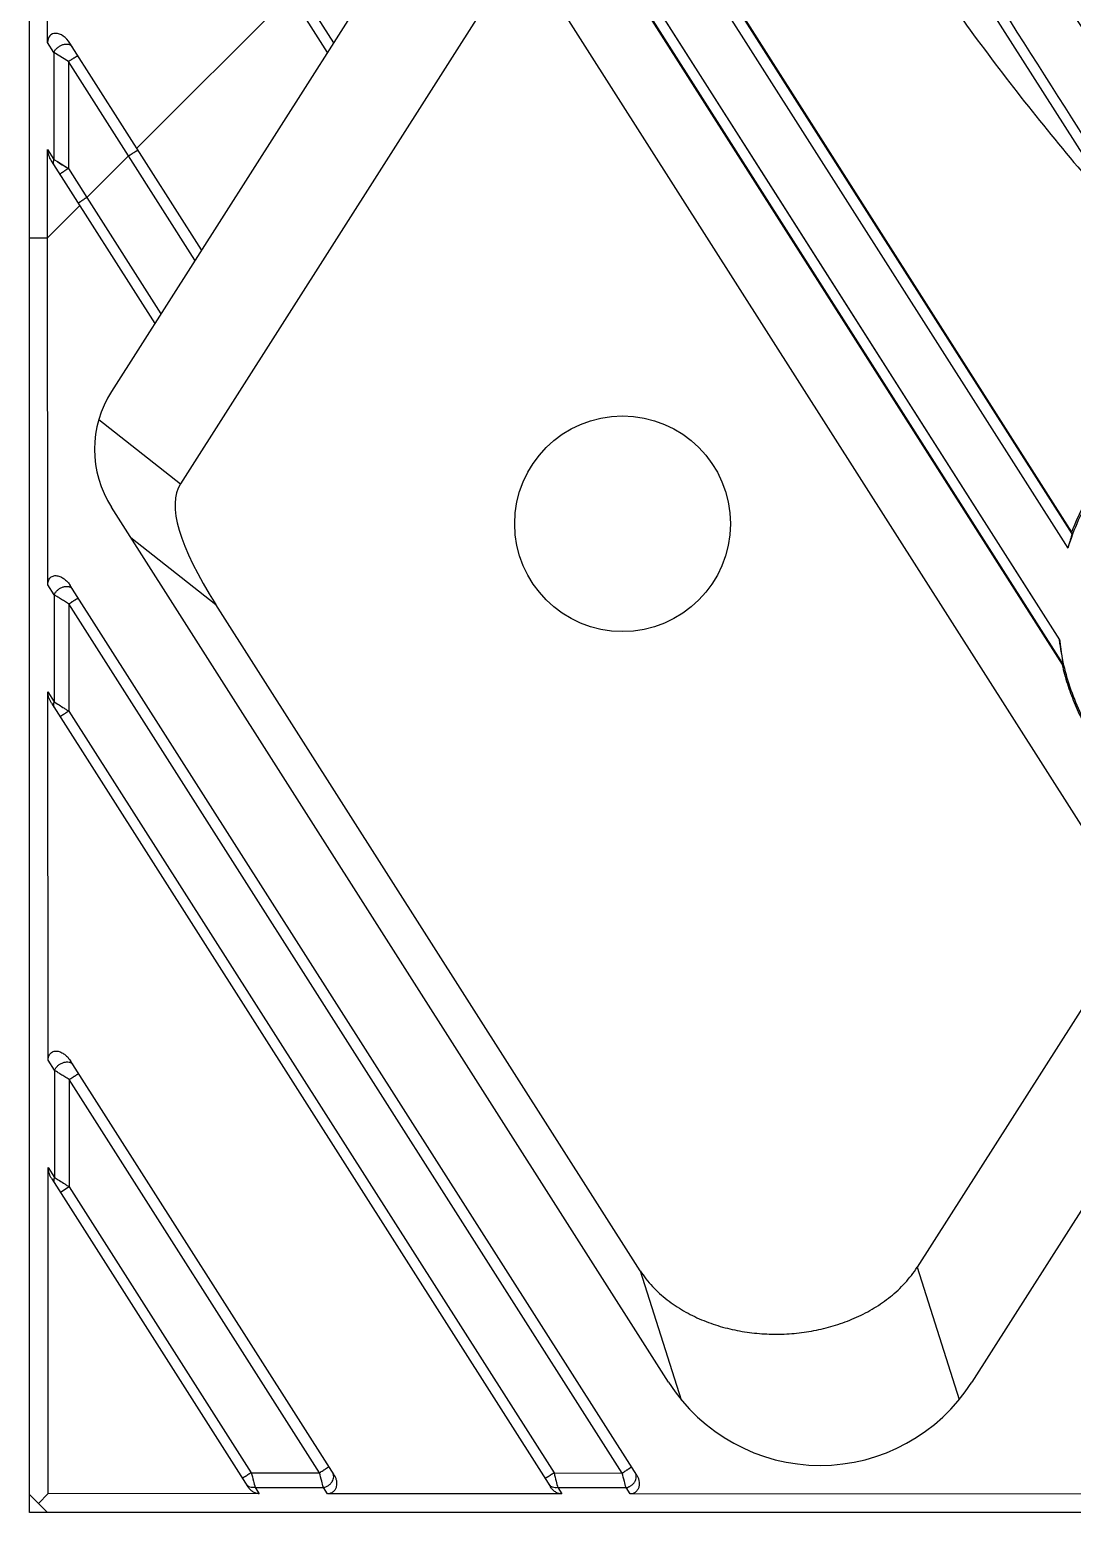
# Model space of a CAD drawing. Header units: millimetres. Extents: x 3299 to 14264, y 1863 to 5555.
# Drawn here: x 4446.33 to 4475.34, y 2501.52 to 2542.77 of the extents above; entities that cross this region are included whole.
import ezdxf

# ---------------------------------------------------------------- set-up
doc = ezdxf.new("R2010")
doc.units = ezdxf.units.MM
doc.layers.add('02___PRT_ALL_AXES', color=7, linetype='Continuous')

msp = doc.modelspace()

# ---------------------------------------------------------------- linework, layer by layer
at = {"color": 7, "linetype": 'Continuous'}
for p, q in [((4446.32578, 2501.52311), (4446.32578, 2839.02311)), ((4446.92587, 2584.34286), (4479.81342, 2532.71975)), ((4446.82516, 2542.40814), (4446.82516, 2554.50567)), ((4446.92587, 2554.19208), (4454.60879, 2542.13231)), ((4460.79648, 2550.97511), (4475.21807, 2528.34184)), ((4461.0453, 2551.19896), (4475.32325, 2528.78705)), ((4461.06314, 2551.13627), (4475.32765, 2528.74507)), ((4459.69993, 2549.788), (4474.98824, 2525.79448)), ((4459.45189, 2549.60555), (4475.05913, 2525.10711)), ((4459.46246, 2549.62804), (4475.07855, 2525.11521)), ((4457.82573, 2547.18189), (4448.60312, 2532.70529)), ((4458.66912, 2547.18189), (4478.82583, 2515.54219)), ((4460.02596, 2545.05208), (4450.52207, 2530.13397)), ((4453.78368, 2543.96231), (4454.77925, 2542.39988)), ((4465.57563, 2544.05296), (4475.32765, 2528.74507)), ((4449.31204, 2539.4657), (4453.58527, 2543.73893)), ((4447.00013, 2542.13348), (4446.82516, 2542.40814)), ((4451.11101, 2536.64189), (4447.4477, 2542.39214)), ((4447.00013, 2542.13348), (4447.00013, 2539.15563)), ((4447.4029, 2541.88059), (4447.00013, 2542.13348)), ((4449.07589, 2539.25452), (4447.4029, 2541.88059)), ((4447.4029, 2541.88059), (4447.4029, 2538.90274)), ((4446.82516, 2539.43028), (4447.00013, 2539.15563)), ((4446.82516, 2536.97882), (4446.82516, 2539.43028)), ((4446.92587, 2539.11669), (4449.80675, 2534.59462)), ((4447.00013, 2539.15563), (4447.0977, 2539.09438)), ((4447.0977, 2539.09438), (4447.4029, 2538.90274)), ((4447.91705, 2538.09568), (4449.07589, 2539.25452)), ((4450.92585, 2536.35125), (4449.07589, 2539.25452)), ((4447.4029, 2538.90274), (4447.91705, 2538.09568)), ((4466.87621, 2538.52551), (4474.98824, 2525.79448)), ((4447.91705, 2538.09568), (4449.97732, 2534.86236)), ((4446.82516, 2536.97882), (4447.71864, 2537.8723)), ((4446.32578, 2536.97882), (4446.82516, 2536.97882)), ((4446.83084, 2527.3238), (4446.82516, 2536.97882)), ((4448.24887, 2531.91808), (4450.52207, 2530.13397)), ((4464.10882, 2505.14241), (4448.60312, 2529.48149)), ((4449.13896, 2528.64039), (4451.51034, 2526.77923)), ((4447.00656, 2527.04792), (4446.83084, 2527.3238)), ((4447.00656, 2527.04792), (4447.00851, 2524.06704)), ((4463.21847, 2502.5616), (4447.45271, 2527.30889)), ((4462.81636, 2502.61705), (4447.412, 2526.79223)), ((4447.412, 2526.79223), (4447.41463, 2523.81062)), ((4463.31758, 2508.24556), (4451.51034, 2526.77923)), ((4475.07855, 2525.11521), (4475.05913, 2525.10711)), ((4446.83259, 2524.34322), (4447.00851, 2524.06704)), ((4446.83865, 2514.09746), (4446.83259, 2524.34322)), ((4446.93334, 2524.02958), (4460.82229, 2502.22829)), ((4447.00851, 2524.06704), (4447.10726, 2524.00437)), ((4447.41463, 2523.81062), (4460.91805, 2502.61872)), ((4477.21845, 2518.06528), (4471.02382, 2508.34166)), ((4478.82583, 2515.00489), (4472.54274, 2505.14241)), ((4447.01522, 2513.82024), (4446.83865, 2514.09746)), ((4447.01522, 2513.82024), (4447.01718, 2510.83935)), ((4454.79688, 2502.56661), (4447.45949, 2514.08401)), ((4454.3926, 2502.62445), (4447.42364, 2513.56135)), ((4447.42364, 2513.56135), (4447.42626, 2510.57975)), ((4446.84041, 2511.11686), (4447.01718, 2510.83935)), ((4446.84578, 2502.04311), (4446.84041, 2511.11686)), ((4446.9411, 2510.80318), (4452.4012, 2502.23253)), ((4447.42626, 2510.57975), (4447.18244, 2510.42435)), ((4447.42626, 2510.57975), (4452.49429, 2502.62612)), ((4463.31758, 2508.24556), (4464.46066, 2504.65702)), ((4471.02382, 2508.34166), (4472.19566, 2504.66283)), ((4452.49429, 2502.62612), (4454.3926, 2502.62445)), ((4452.60158, 2502.21649), (4452.71431, 2502.03964)), ((4452.60158, 2502.21649), (4454.4996, 2502.21525)), ((4454.61225, 2502.03851), (4454.4996, 2502.21525)), ((4460.91805, 2502.61872), (4462.81636, 2502.61705)), ((4446.32578, 2502.02311), (4446.82578, 2501.52311)), ((4446.84577, 2502.04311), (4446.57578, 2501.77311)), ((4452.71431, 2502.03964), (4446.84578, 2502.04311)), ((4461.13642, 2502.03465), (4454.61225, 2502.03851)), ((4461.02403, 2502.21098), (4461.13642, 2502.03465)), ((4461.02403, 2502.21098), (4462.92205, 2502.20974)), ((4463.03436, 2502.03353), (4462.92205, 2502.20974)), ((4480.35301, 2502.02333), (4463.03436, 2502.03353)), ((5046.32578, 2501.52311), (4446.32578, 2501.52311))]:
    msp.add_line(p, q, dxfattribs=at)
for points in [[(4459.69993, 2549.788), (4463.28775, 2544.15725), (4466.87621, 2538.52551)], [(4463.11589, 2543.89318), (4470.70414, 2531.98178), (4475.07855, 2525.11521)], [(4447.0977, 2539.09438), (4447.15974, 2539.05542), (4447.23211, 2539.00998), (4447.31382, 2538.95868), (4447.4029, 2538.90274)]]:
    msp.add_lwpolyline(points, dxfattribs=at)
for centre, radius, start, end in [((4451.13329, 2531.09339), 3, 147.5, 212.5), ((4489.57636, 2530.2585), 14.32886, 185.894152, 186.062929), ((4468.32578, 2507.8289), 5, 212.5, 327.5)]:
    msp.add_arc(centre, radius, start, end, dxfattribs=at)
for centre, major_axis, ratio, start_param, end_param in [((4447.18679, 2542.24334), (-0.26405, 0.38448), 0.64265079, -1.62453587, 0.75222803), ((4447.18679, 2539.26549), (-0.26405, 0.38448), 0.64265079, 0.75222803, 1.51705679), ((4474.60647, 2511.33396), (24.03776, -18.86586), 0.16362824, -3.12547421, -2.70606347)]:
    msp.add_ellipse(centre, major_axis=major_axis, ratio=ratio, start_param=start_param, end_param=end_param, dxfattribs=at)
for points, knots in [([(4465.09683, 2555.25049), (4465.28674, 2554.84725), (4465.67394, 2554.04418), (4466.17538, 2553.04894), (4466.58647, 2552.25784), (4467.00401, 2551.47012), (4467.53817, 2550.49201), (4468.19923, 2549.32945), (4468.88075, 2548.17874), (4469.5826, 2547.04029), (4470.54545, 2545.53938), (4471.79991, 2543.69635), (4473.38629, 2541.54211), (4475.0527, 2539.44912), (4476.2164, 2538.09732), (4476.81086, 2537.43282)], [0, 0, 0, 0, 0.06249272, 0.12499042, 0.15624029, 0.1874899, 0.24998764, 0.31248553, 0.37498523, 0.43748614, 0.49998769, 0.62498751, 0.74998998, 0.8749941, 1, 1, 1, 1]), ([(4465.80096, 2555.25049), (4467.8321, 2552.06339), (4471.89452, 2545.68855), (4475.95623, 2539.31327), (4477.98708, 2536.12526)], [0, 0, 0, 0, 0.49995937, 1, 1, 1, 1]), ([(4481.97932, 2532.83799), (4479.59968, 2536.57392), (4474.84025, 2544.04511), (4470.07963, 2551.51555), (4467.69933, 2555.25049)], [0, 0, 0, 0, 0.50002722, 1, 1, 1, 1]), ([(4447.00013, 2542.13348), (4447.01035, 2542.15775), (4447.03902, 2542.20534), (4447.09788, 2542.26666), (4447.16994, 2542.31685), (4447.23701, 2542.34634), (4447.29191, 2542.3606), (4447.3436, 2542.36786), (4447.39378, 2542.36573), (4447.43871, 2542.3525), (4447.46754, 2542.33794), (4447.49175, 2542.31874), (4447.50448, 2542.30301), (4447.50979, 2542.29467)], [0, 0, 0, 0, 0.12675835, 0.26420898, 0.40655253, 0.54689804, 0.61434886, 0.67900655, 0.79793439, 0.85228833, 0.90352245, 0.95241883, 1, 1, 1, 1]), ([(4447.4029, 2541.88059), (4447.41983, 2541.89141), (4447.45322, 2541.9126), (4447.49454, 2541.93852), (4447.52637, 2541.95829), (4447.54873, 2541.97206), (4447.56976, 2541.98491), (4447.58925, 2541.9967), (4447.60699, 2542.00732), (4447.62282, 2542.01665), (4447.63656, 2542.0246), (4447.64808, 2542.0311), (4447.65625, 2542.03554), (4447.6616, 2542.03829), (4447.66468, 2542.03979), (4447.66711, 2542.04089), (4447.66898, 2542.04159), (4447.67007, 2542.04193), (4447.6708, 2542.04194), (4447.6709, 2542.04178)], [0, 0, 0, 0, 0.19250708, 0.37890186, 0.46738301, 0.55154678, 0.6305336, 0.70352285, 0.7697932, 0.82865777, 0.87954052, 0.92191542, 0.95536657, 0.96864593, 0.97957816, 0.98814468, 0.99434772, 0.99822102, 1, 1, 1, 1]), ([(4449.07589, 2539.25452), (4449.09283, 2539.26534), (4449.12621, 2539.28653), (4449.16753, 2539.31245), (4449.19937, 2539.33222), (4449.22172, 2539.34599), (4449.24275, 2539.35884), (4449.26224, 2539.37063), (4449.27999, 2539.38125), (4449.29581, 2539.39058), (4449.30955, 2539.39853), (4449.32107, 2539.40503), (4449.32924, 2539.40946), (4449.33459, 2539.41222), (4449.33768, 2539.41372), (4449.3401, 2539.41482), (4449.34197, 2539.41552), (4449.34306, 2539.41586), (4449.34379, 2539.41587), (4449.34389, 2539.41571)], [0, 0, 0, 0, 0.19250708, 0.37890185, 0.46738299, 0.55154676, 0.63053358, 0.70352282, 0.76979317, 0.82865773, 0.87954049, 0.92191538, 0.95536654, 0.9686459, 0.97957813, 0.98814465, 0.99434769, 0.99822101, 1, 1, 1, 1]), ([(4447.00013, 2539.15563), (4446.99413, 2539.14138), (4446.98491, 2539.11288), (4446.98038, 2539.06972), (4446.9861, 2539.02935), (4446.99691, 2539.00519), (4447.00376, 2538.99444)], [0, 0, 0, 0, 0.27717679, 0.53306124, 0.77150597, 1, 1, 1, 1]), ([(4447.4029, 2538.90274), (4447.38697, 2538.89257), (4447.35588, 2538.8726), (4447.311, 2538.84344), (4447.2758, 2538.82026), (4447.24999, 2538.80305), (4447.23278, 2538.79147), (4447.21727, 2538.78091), (4447.20358, 2538.77146), (4447.19184, 2538.76321), (4447.18217, 2538.75624), (4447.17545, 2538.75122), (4447.17119, 2538.74788), (4447.16881, 2538.74592), (4447.167, 2538.74435), (4447.16573, 2538.74308), (4447.16504, 2538.7423), (4447.16477, 2538.74169), (4447.16487, 2538.74155)], [0, 0, 0, 0, 0.19696546, 0.3852133, 0.55781095, 0.63628264, 0.70854637, 0.77396153, 0.83191912, 0.88191042, 0.92347203, 0.95623913, 0.96923805, 0.97993792, 0.98832402, 0.99440175, 0.99821037, 1, 1, 1, 1]), ([(4447.91705, 2538.09568), (4447.90113, 2538.08551), (4447.87003, 2538.06554), (4447.82515, 2538.03638), (4447.78995, 2538.0132), (4447.76414, 2537.99599), (4447.74693, 2537.98441), (4447.73142, 2537.97385), (4447.71773, 2537.9644), (4447.706, 2537.95615), (4447.69632, 2537.94918), (4447.6896, 2537.94417), (4447.68534, 2537.94083), (4447.68296, 2537.93887), (4447.68115, 2537.93729), (4447.67988, 2537.93602), (4447.67919, 2537.93524), (4447.67892, 2537.93464), (4447.67902, 2537.93449)], [0, 0, 0, 0, 0.19696546, 0.3852133, 0.55781095, 0.63628264, 0.70854637, 0.77396153, 0.83191912, 0.88191042, 0.92347203, 0.95623913, 0.96923805, 0.97993792, 0.98832402, 0.99440175, 0.99821037, 1, 1, 1, 1]), ([(4479.80299, 2532.73612), (4479.55155, 2532.67517), (4479.05556, 2532.52263), (4478.34513, 2532.20571), (4477.67815, 2531.80522), (4477.06451, 2531.32706), (4476.51318, 2530.77824), (4476.03224, 2530.16677), (4475.62876, 2529.50174), (4475.41524, 2529.02884), (4475.32325, 2528.78705)], [0, 0, 0, 0, 0.12501583, 0.2500196, 0.37501949, 0.50001467, 0.62500819, 0.75000275, 0.87499746, 1, 1, 1, 1]), ([(4479.81922, 2532.69509), (4479.55084, 2532.6303), (4479.02191, 2532.46556), (4478.26785, 2532.1177), (4477.56525, 2531.67486), (4476.92616, 2531.14457), (4476.36134, 2530.53579), (4475.88034, 2529.85878), (4475.49133, 2529.12517), (4475.2976, 2528.6062), (4475.21807, 2528.34184)], [0, 0, 0, 0, 0.12501758, 0.25002182, 0.37501932, 0.50001301, 0.62500559, 0.74999956, 0.8749957, 1, 1, 1, 1]), ([(4475.32765, 2528.74507), (4475.32778, 2528.74382), (4475.32784, 2528.74096), (4475.32741, 2528.73393), (4475.32579, 2528.72284), (4475.32268, 2528.70705), (4475.31834, 2528.68819), (4475.31294, 2528.66669), (4475.30419, 2528.63378), (4475.29147, 2528.58864), (4475.27462, 2528.5309), (4475.2564, 2528.46959), (4475.23741, 2528.40619), (4475.22455, 2528.36338), (4475.21807, 2528.34184)], [0, 0, 0, 0, 0.00901035, 0.02047365, 0.05049634, 0.0892947, 0.13586398, 0.18917806, 0.24823848, 0.38011122, 0.52543334, 0.67951496, 0.83873763, 1, 1, 1, 1]), ([(4446.83084, 2527.3238), (4446.83083, 2527.3422), (4446.83325, 2527.37906), (4446.84573, 2527.43311), (4446.86877, 2527.48372), (4446.90358, 2527.52732), (4446.94929, 2527.55946), (4447.0021, 2527.57739), (4447.05754, 2527.58165), (4447.13076, 2527.57227), (4447.20026, 2527.54524), (4447.26333, 2527.50744), (4447.32247, 2527.46349), (4447.38865, 2527.39904), (4447.43294, 2527.33991), (4447.45271, 2527.30889)], [0, 0, 0, 0, 0.06257107, 0.12513023, 0.18764945, 0.25012238, 0.31255937, 0.37500403, 0.43748278, 0.49999026, 0.62477327, 0.68732566, 0.74988325, 0.87491661, 1, 1, 1, 1]), ([(4447.00656, 2527.04792), (4447.01687, 2527.07209), (4447.04571, 2527.11948), (4447.10467, 2527.18059), (4447.17672, 2527.23074), (4447.24371, 2527.26034), (4447.29852, 2527.27476), (4447.35005, 2527.28222), (4447.40006, 2527.28038), (4447.44483, 2527.26747), (4447.4735, 2527.25317), (4447.49755, 2527.23423), (4447.51018, 2527.21867), (4447.51544, 2527.21042)], [0, 0, 0, 0, 0.12681809, 0.26456058, 0.40729859, 0.54800147, 0.61557219, 0.68029023, 0.79911028, 0.85327833, 0.90424152, 0.95279783, 1, 1, 1, 1]), ([(4447.412, 2526.79223), (4447.37341, 2526.81653), (4447.31605, 2526.85252), (4447.24074, 2526.89996), (4447.18693, 2526.93387), (4447.13595, 2526.96603), (4447.08866, 2526.99596), (4447.0459, 2527.02296), (4447.01901, 2527.03991), (4447.00656, 2527.04792)], [0, 0, 0, 0, 0.28544713, 0.42378222, 0.55707301, 0.68350461, 0.80104214, 0.90736189, 1, 1, 1, 1]), ([(4447.412, 2526.79223), (4447.42892, 2526.80302), (4447.46223, 2526.82419), (4447.5034, 2526.85018), (4447.53508, 2526.87004), (4447.5573, 2526.88392), (4447.57818, 2526.89689), (4447.59751, 2526.90883), (4447.61508, 2526.91961), (4447.63073, 2526.92912), (4447.64429, 2526.93728), (4447.65423, 2526.94317), (4447.66104, 2526.94713), (4447.66525, 2526.94954), (4447.66886, 2526.95156), (4447.67184, 2526.95319), (4447.6742, 2526.95441), (4447.6759, 2526.95524), (4447.67698, 2526.95567), (4447.67748, 2526.9558), (4447.67767, 2526.95578), (4447.67769, 2526.95573)], [0, 0, 0, 0, 0.1928018, 0.37940828, 0.46796703, 0.55219118, 0.63122242, 0.70424115, 0.77052686, 0.82939307, 0.88026343, 0.92261041, 0.94045105, 0.95601426, 0.96925948, 0.98014763, 0.98865526, 0.99477416, 0.99850868, 0.9995038, 1, 1, 1, 1]), ([(4474.98824, 2525.79448), (4474.99189, 2525.76204), (4474.9995, 2525.69739), (4475.0098, 2525.61681), (4475.01845, 2525.55278), (4475.0251, 2525.50519), (4475.03191, 2525.45799), (4475.03884, 2525.41129), (4475.04583, 2525.36521), (4475.05282, 2525.31995), (4475.05859, 2525.28288), (4475.0631, 2525.25387), (4475.06635, 2525.23276), (4475.06945, 2525.21226), (4475.07237, 2525.19254), (4475.07501, 2525.17386), (4475.07726, 2525.15661), (4475.07877, 2525.14336), (4475.07961, 2525.13394), (4475.07999, 2525.12803), (4475.08013, 2525.12312), (4475.07998, 2525.11927), (4475.07963, 2525.11677), (4475.07899, 2525.11539), (4475.07855, 2525.11521)], [0, 0, 0, 0, 0.14274505, 0.28471599, 0.35523393, 0.42532792, 0.49489003, 0.56378292, 0.63181599, 0.69871337, 0.76404917, 0.79592597, 0.8271141, 0.85742651, 0.88661524, 0.91430202, 0.93993477, 0.96268631, 0.9726028, 0.98130472, 0.98856342, 0.99415239, 0.99793036, 1, 1, 1, 1]), ([(4477.99743, 2521.07185), (4477.79137, 2521.19776), (4477.39321, 2521.47327), (4476.84706, 2521.95145), (4476.35865, 2522.48857), (4475.93441, 2523.07762), (4475.57977, 2523.711), (4475.29934, 2524.38052), (4475.09674, 2525.07742), (4475.01527, 2525.55458), (4474.98824, 2525.79448)], [0, 0, 0, 0, 0.12501671, 0.25002756, 0.37503698, 0.50004128, 0.62504033, 0.75003386, 0.87501873, 1, 1, 1, 1]), ([(4475.05913, 2525.10711), (4475.09963, 2524.92616), (4475.19639, 2524.56758), (4475.38754, 2524.04445), (4475.62334, 2523.53979), (4475.90197, 2523.05745), (4476.22136, 2522.60106), (4476.57911, 2522.17403), (4476.97249, 2521.77962), (4477.25663, 2521.54033), (4477.40354, 2521.42712)], [0, 0, 0, 0, 0.12498242, 0.24997567, 0.37496835, 0.49996794, 0.62497182, 0.74997695, 0.87499009, 1, 1, 1, 1]), ([(4446.93334, 2524.02958), (4446.91841, 2524.05302), (4446.89121, 2524.10166), (4446.85945, 2524.17896), (4446.83819, 2524.25982), (4446.83261, 2524.31545), (4446.83259, 2524.34322)], [0, 0, 0, 0, 0.25003907, 0.50009453, 0.75007639, 1, 1, 1, 1]), ([(4447.00851, 2524.06704), (4447.00246, 2524.05291), (4446.9931, 2524.02469), (4446.98831, 2523.98194), (4446.99374, 2523.94199), (4447.00436, 2523.9181), (4447.01112, 2523.9075)], [0, 0, 0, 0, 0.27827894, 0.53443385, 0.77241485, 1, 1, 1, 1]), ([(4447.10726, 2524.00437), (4447.15587, 2523.97358), (4447.23109, 2523.92612), (4447.33356, 2523.86157), (4447.3874, 2523.82777), (4447.41463, 2523.81062)], [0, 0, 0, 0, 0.47510155, 0.73434852, 1, 1, 1, 1]), ([(4447.41463, 2523.81062), (4447.39866, 2523.80044), (4447.36744, 2523.78047), (4447.32911, 2523.75581), (4447.29995, 2523.73696), (4447.27968, 2523.72381), (4447.26075, 2523.71148), (4447.24335, 2523.70008), (4447.22762, 2523.68973), (4447.21372, 2523.68051), (4447.20176, 2523.67251), (4447.19307, 2523.66663), (4447.18718, 2523.66258), (4447.18358, 2523.66007), (4447.18052, 2523.65791), (4447.17803, 2523.65611), (4447.17611, 2523.65467), (4447.17487, 2523.65369), (4447.17418, 2523.65309), (4447.17386, 2523.65277), (4447.17369, 2523.65257), (4447.17362, 2523.65242), (4447.17364, 2523.65239)], [0, 0, 0, 0, 0.19703603, 0.38542981, 0.47417075, 0.5582116, 0.63677791, 0.7091317, 0.77462771, 0.832652, 0.88269072, 0.92427414, 0.94177357, 0.95702879, 0.97000367, 0.98066329, 0.98898642, 0.9949648, 0.99707461, 0.99860107, 0.99955522, 1, 1, 1, 1]), ([(4446.83865, 2514.09746), (4446.83864, 2514.11583), (4446.84105, 2514.15264), (4446.85345, 2514.20662), (4446.87635, 2514.25721), (4446.91094, 2514.30088), (4446.95643, 2514.33321), (4447.0091, 2514.35139), (4447.06447, 2514.35591), (4447.13766, 2514.3468), (4447.20717, 2514.31994), (4447.27024, 2514.28226), (4447.32936, 2514.23842), (4447.3955, 2514.17405), (4447.43975, 2514.115), (4447.45949, 2514.08401)], [0, 0, 0, 0, 0.06255236, 0.12509238, 0.18759399, 0.25005442, 0.31248673, 0.37493443, 0.43742227, 0.49994201, 0.62474706, 0.68730979, 0.74987564, 0.87491769, 1, 1, 1, 1]), ([(4447.01522, 2513.82024), (4447.02567, 2513.84426), (4447.05474, 2513.89138), (4447.11382, 2513.9522), (4447.18587, 2514.00226), (4447.25275, 2514.03197), (4447.30742, 2514.04659), (4447.35874, 2514.05429), (4447.4085, 2514.05281), (4447.45306, 2514.04029), (4447.48153, 2514.02632), (4447.50538, 2514.00772), (4447.51787, 2513.99238), (4447.52305, 2513.98425)], [0, 0, 0, 0, 0.12692039, 0.26504556, 0.40828315, 0.54943018, 0.61714724, 0.68193627, 0.80061113, 0.85454052, 0.90515782, 0.95328069, 1, 1, 1, 1]), ([(4447.42364, 2513.56135), (4447.38486, 2513.58577), (4447.32722, 2513.62198), (4447.25153, 2513.66981), (4447.19735, 2513.70409), (4447.14597, 2513.73669), (4447.09823, 2513.76711), (4447.05502, 2513.79466), (4447.02782, 2513.81202), (4447.01522, 2513.82024)], [0, 0, 0, 0, 0.28428094, 0.42231853, 0.55550644, 0.68203286, 0.79986459, 0.90667728, 1, 1, 1, 1]), ([(4447.42364, 2513.56135), (4447.44052, 2513.57211), (4447.47374, 2513.59327), (4447.51473, 2513.61933), (4447.54621, 2513.63933), (4447.56827, 2513.65332), (4447.58897, 2513.66644), (4447.6081, 2513.67856), (4447.62546, 2513.68954), (4447.64089, 2513.69928), (4447.65247, 2513.70658), (4447.66065, 2513.71172), (4447.66593, 2513.71503), (4447.67063, 2513.71797), (4447.67473, 2513.72053), (4447.67822, 2513.7227), (4447.68074, 2513.72426), (4447.68245, 2513.72531), (4447.68349, 2513.72595), (4447.68438, 2513.72649), (4447.68511, 2513.72693), (4447.68567, 2513.72725), (4447.6861, 2513.72753), (4447.68632, 2513.72759), (4447.68647, 2513.72772), (4447.68649, 2513.72769)], [0, 0, 0, 0, 0.19307183, 0.37985126, 0.46846562, 0.55272784, 0.63178192, 0.70481047, 0.77109491, 0.82995043, 0.88080177, 0.90305915, 0.92312172, 0.94094546, 0.95648904, 0.96971113, 0.98057127, 0.98510672, 0.98904333, 0.99237937, 0.99511315, 0.99724301, 0.99876744, 0.99968539, 1, 1, 1, 1]), ([(4446.9411, 2510.80318), (4446.92616, 2510.82662), (4446.89897, 2510.87527), (4446.86723, 2510.95259), (4446.846, 2511.03345), (4446.84043, 2511.08908), (4446.84041, 2511.11686)], [0, 0, 0, 0, 0.25006091, 0.50012359, 0.75009788, 1, 1, 1, 1]), ([(4447.01718, 2510.83935), (4447.01106, 2510.82533), (4447.00155, 2510.79737), (4446.99648, 2510.75498), (4447.00162, 2510.71542), (4447.01206, 2510.69179), (4447.01873, 2510.68132)], [0, 0, 0, 0, 0.27941469, 0.53585278, 0.77335659, 1, 1, 1, 1]), ([(4447.01718, 2510.83935), (4447.03248, 2510.82935), (4447.06581, 2510.80809), (4447.09911, 2510.78676), (4447.11703, 2510.77533)], [0, 0, 0, 0, 0.46225324, 1, 1, 1, 1]), ([(4447.11703, 2510.77533), (4447.16598, 2510.74409), (4447.24169, 2510.69608), (4447.34481, 2510.63097), (4447.39892, 2510.59697), (4447.42626, 2510.57975)], [0, 0, 0, 0, 0.47606863, 0.73507367, 1, 1, 1, 1]), ([(4463.31758, 2508.24556), (4463.3672, 2508.16769), (4463.47411, 2508.01668), (4463.65435, 2507.80585), (4463.85189, 2507.61112), (4464.13485, 2507.37334), (4464.52035, 2507.1165), (4465.01859, 2506.87154), (4465.54201, 2506.68676), (4466.08218, 2506.55961), (4466.63241, 2506.48801), (4467.18697, 2506.47061), (4467.74062, 2506.50673), (4468.28817, 2506.59642), (4468.82407, 2506.74043), (4469.34191, 2506.94016), (4469.83382, 2507.19744), (4470.21406, 2507.46178), (4470.49348, 2507.70369), (4470.68886, 2507.90054), (4470.86766, 2508.11256), (4470.97421, 2508.26378), (4471.02382, 2508.34166)], [0, 0, 0, 0, 0.03125489, 0.06251447, 0.0937714, 0.1250306, 0.18751077, 0.24999989, 0.31249479, 0.37499326, 0.43749378, 0.49999531, 0.562497, 0.624998, 0.68749733, 0.74999365, 0.81248505, 0.87496886, 0.90622799, 0.93748512, 0.96874505, 1, 1, 1, 1]), ([(4452.49429, 2502.62612), (4452.47824, 2502.6159), (4452.4468, 2502.59595), (4452.40807, 2502.57149), (4452.3785, 2502.55292), (4452.35789, 2502.54002), (4452.33861, 2502.52799), (4452.32081, 2502.51695), (4452.30468, 2502.50699), (4452.29036, 2502.49821), (4452.27797, 2502.49069), (4452.26892, 2502.48525), (4452.26272, 2502.48159), (4452.2589, 2502.47936), (4452.25563, 2502.47748), (4452.25293, 2502.47597), (4452.25081, 2502.47482), (4452.24938, 2502.4741), (4452.24854, 2502.47371), (4452.24812, 2502.47355), (4452.24787, 2502.47348), (4452.2477, 2502.47347), (4452.24768, 2502.47351)], [0, 0, 0, 0, 0.19674738, 0.38502524, 0.473758, 0.557816, 0.6364188, 0.70882257, 0.77437667, 0.83246199, 0.88256016, 0.92419725, 0.94172022, 0.95699626, 0.96998887, 0.98066271, 0.9889961, 0.99498027, 0.99709091, 0.99861634, 0.99956648, 1, 1, 1, 1]), ([(4452.49429, 2502.62612), (4452.51411, 2502.54844), (4452.54934, 2502.41176), (4452.58546, 2502.2753), (4452.60158, 2502.21649)], [0, 0, 0, 0, 0.5679712, 1, 1, 1, 1]), ([(4454.3926, 2502.62445), (4454.40944, 2502.63517), (4454.44254, 2502.6563), (4454.48328, 2502.68248), (4454.5145, 2502.70265), (4454.53633, 2502.71681), (4454.55678, 2502.73014), (4454.57564, 2502.74249), (4454.59273, 2502.75375), (4454.60787, 2502.7638), (4454.62091, 2502.77254), (4454.63039, 2502.77897), (4454.63682, 2502.78341), (4454.64077, 2502.78616), (4454.6441, 2502.78854), (4454.64683, 2502.79052), (4454.64893, 2502.7921), (4454.65028, 2502.79318), (4454.65104, 2502.79385), (4454.65139, 2502.7942), (4454.65158, 2502.79442), (4454.65165, 2502.79459), (4454.65162, 2502.79463)], [0, 0, 0, 0, 0.19319521, 0.3799781, 0.46856126, 0.5527767, 0.63177335, 0.7047387, 0.77095878, 0.82975338, 0.88055151, 0.9228305, 0.9406399, 0.95617416, 0.96939292, 0.98025723, 0.98874334, 0.99484203, 0.99699596, 0.99855616, 0.9995348, 1, 1, 1, 1]), ([(4454.4996, 2502.21525), (4454.48357, 2502.27397), (4454.44757, 2502.41029), (4454.4124, 2502.54682), (4454.3926, 2502.62445)], [0, 0, 0, 0, 0.43174398, 1, 1, 1, 1]), ([(4454.4996, 2502.21525), (4454.5243, 2502.21946), (4454.57337, 2502.23364), (4454.64099, 2502.26966), (4454.69982, 2502.3185), (4454.74608, 2502.37715), (4454.77681, 2502.44199), (4454.78778, 2502.49876), (4454.78673, 2502.54274), (4454.78127, 2502.57416), (4454.77117, 2502.60386), (4454.76145, 2502.62224), (4454.75592, 2502.63092)], [0, 0, 0, 0, 0.13235438, 0.26741864, 0.40212505, 0.53343654, 0.65901523, 0.77779118, 0.83490428, 0.89071764, 0.94562529, 1, 1, 1, 1]), ([(4462.81636, 2502.61705), (4462.83319, 2502.62775), (4462.86623, 2502.64888), (4462.90685, 2502.67511), (4462.93794, 2502.69536), (4462.95966, 2502.7096), (4462.98, 2502.72302), (4462.99874, 2502.73549), (4463.01569, 2502.74687), (4463.03069, 2502.75707), (4463.04359, 2502.76596), (4463.05295, 2502.77254), (4463.05928, 2502.77711), (4463.06315, 2502.77996), (4463.06642, 2502.78242), (4463.06908, 2502.78451), (4463.07109, 2502.78616), (4463.07255, 2502.7875), (4463.07329, 2502.78828), (4463.07367, 2502.78889), (4463.07358, 2502.78903)], [0, 0, 0, 0, 0.19318138, 0.37989788, 0.46843529, 0.55260035, 0.63154492, 0.70445946, 0.77063284, 0.82938787, 0.88015664, 0.92242012, 0.94022852, 0.95576731, 0.96899741, 0.97988188, 0.98840047, 0.99455128, 0.99835618, 1, 1, 1, 1]), ([(4462.92205, 2502.20974), (4462.94674, 2502.21394), (4462.99578, 2502.22813), (4463.06334, 2502.26417), (4463.12205, 2502.31307), (4463.16817, 2502.37181), (4463.19874, 2502.43675), (4463.20955, 2502.4936), (4463.20841, 2502.53766), (4463.20287, 2502.56916), (4463.1927, 2502.59894), (4463.18294, 2502.61737), (4463.17739, 2502.62608)], [0, 0, 0, 0, 0.13224902, 0.26714443, 0.40167329, 0.53285357, 0.65839977, 0.77727271, 0.83447719, 0.89041959, 0.94548112, 1, 1, 1, 1]), ([(4452.60158, 2502.21649), (4452.57655, 2502.21223), (4452.52671, 2502.20948), (4452.46633, 2502.2221), (4452.42378, 2502.24162), (4452.3956, 2502.26033), (4452.37129, 2502.28298), (4452.35793, 2502.30045), (4452.35209, 2502.30963)], [0, 0, 0, 0, 0.2703798, 0.52550646, 0.64782564, 0.76707753, 0.88417511, 1, 1, 1, 1]), ([(4452.71431, 2502.03964), (4452.69837, 2502.03965), (4452.66642, 2502.04246), (4452.61984, 2502.0541), (4452.57539, 2502.07224), (4452.51982, 2502.10379), (4452.45803, 2502.15519), (4452.41832, 2502.20566), (4452.4012, 2502.23253)], [0, 0, 0, 0, 0.12501958, 0.25012829, 0.37520759, 0.5003053, 0.75012162, 1, 1, 1, 1]), ([(4454.79694, 2502.56653), (4454.81228, 2502.54245), (4454.83871, 2502.49143), (4454.86386, 2502.40907), (4454.87263, 2502.32335), (4454.86402, 2502.25176), (4454.84622, 2502.19736), (4454.82711, 2502.15883), (4454.80217, 2502.12375), (4454.77164, 2502.09338), (4454.7362, 2502.06889), (4454.69693, 2502.0512), (4454.65516, 2502.04073), (4454.62654, 2502.03851), (4454.61225, 2502.03851)], [0, 0, 0, 0, 0.12500784, 0.24998271, 0.37491293, 0.49975947, 0.56228982, 0.62481597, 0.68734659, 0.74987631, 0.81240137, 0.87492077, 0.93746383, 1, 1, 1, 1]), ([(4460.91805, 2502.61872), (4460.90197, 2502.60849), (4460.87047, 2502.58854), (4460.8316, 2502.56415), (4460.80191, 2502.54566), (4460.78119, 2502.53285), (4460.76179, 2502.52092), (4460.74387, 2502.50999), (4460.72761, 2502.50016), (4460.71315, 2502.49152), (4460.70063, 2502.48415), (4460.69145, 2502.47885), (4460.68516, 2502.47532), (4460.68126, 2502.47317), (4460.67793, 2502.47139), (4460.67515, 2502.46996), (4460.67299, 2502.46891), (4460.67131, 2502.4682), (4460.67038, 2502.46788), (4460.66972, 2502.46779), (4460.66964, 2502.46792)], [0, 0, 0, 0, 0.19653759, 0.38466889, 0.47334934, 0.55736755, 0.63594198, 0.70832782, 0.77387369, 0.83195997, 0.88206833, 0.92372566, 0.94126326, 0.95655768, 0.96957338, 0.98027672, 0.98864928, 0.99468921, 0.9984162, 1, 1, 1, 1]), ([(4461.02403, 2502.21098), (4460.99893, 2502.2067), (4460.94891, 2502.20397), (4460.88833, 2502.21671), (4460.84561, 2502.23636), (4460.8173, 2502.2552), (4460.79287, 2502.27798), (4460.77944, 2502.29556), (4460.77356, 2502.30479)], [0, 0, 0, 0, 0.27000227, 0.52502859, 0.64739897, 0.76675823, 0.88400475, 1, 1, 1, 1]), ([(4461.13642, 2502.03465), (4461.12042, 2502.03466), (4461.08837, 2502.03749), (4461.04163, 2502.04919), (4460.99703, 2502.06742), (4460.94129, 2502.09911), (4460.87931, 2502.15069), (4460.83947, 2502.20133), (4460.82229, 2502.22829)], [0, 0, 0, 0, 0.12503363, 0.25015284, 0.37523864, 0.50033834, 0.75014604, 1, 1, 1, 1]), ([(4460.91805, 2502.61872), (4460.93779, 2502.54131), (4460.97273, 2502.4053), (4461.00833, 2502.26945), (4461.02403, 2502.21098)], [0, 0, 0, 0, 0.56886408, 1, 1, 1, 1]), ([(4462.92205, 2502.20974), (4462.90644, 2502.26812), (4462.87096, 2502.40383), (4462.83609, 2502.53969), (4462.81636, 2502.61705)], [0, 0, 0, 0, 0.4308499, 1, 1, 1, 1]), ([(4463.21853, 2502.56151), (4463.23386, 2502.53744), (4463.2603, 2502.48645), (4463.28552, 2502.40414), (4463.2944, 2502.31845), (4463.28591, 2502.24687), (4463.26819, 2502.19246), (4463.24914, 2502.15391), (4463.22424, 2502.11881), (4463.19374, 2502.08841), (4463.15831, 2502.06391), (4463.11904, 2502.04621), (4463.07727, 2502.03574), (4463.04865, 2502.03352), (4463.03436, 2502.03353)], [0, 0, 0, 0, 0.12499787, 0.24995962, 0.37487585, 0.49971108, 0.56223814, 0.62476362, 0.68729674, 0.74983213, 0.81236587, 0.8748963, 0.93745154, 1, 1, 1, 1])]:
    msp.add_open_spline(points, degree=3, knots=knots, dxfattribs=at)
at = {"layer": '02___PRT_ALL_AXES', "color": 7, "linetype": 'Continuous'}
msp.add_circle((4462.82578, 2529.02311), 3, dxfattribs=at)

doc.saveas('drawing.dxf')
